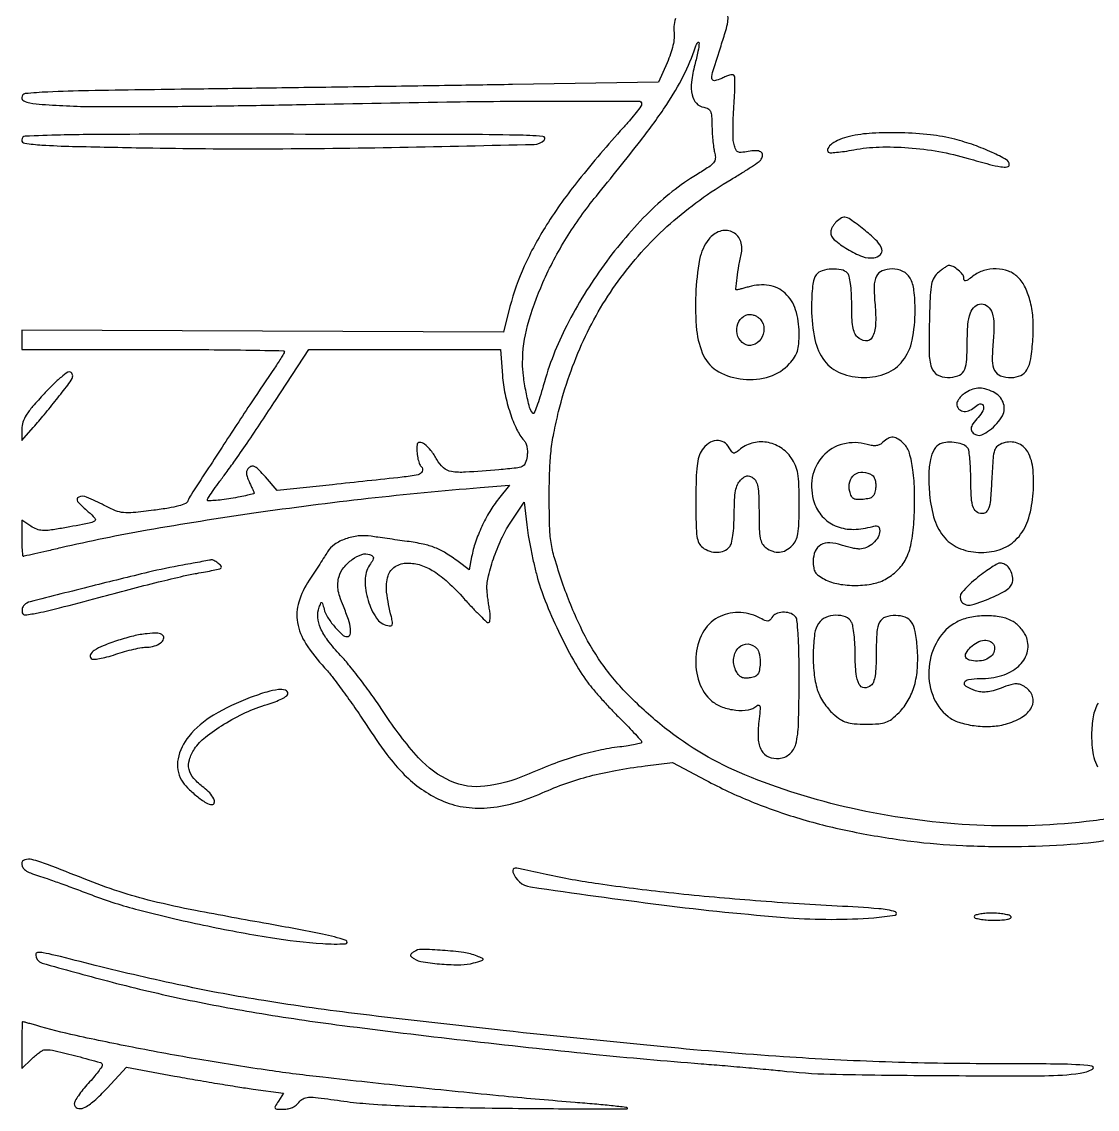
# Model space of a CAD drawing. Extents: x 0 to 645, y 0 to 612.
# Drawn here: x 0 to 307.1, y 0 to 310.6 of the extents above; entities that cross this region are included whole.
import ezdxf

# ---------------------------------------------------------------- set-up
doc = ezdxf.new("R2010")
doc.units = 0

msp = doc.modelspace()

# ---------------------------------------------------------------- linework, layer by layer
for points in [[(186.64351, 311.505845, 0.026433), (186.253988, 309.238764, 0.065852), (186.277847, 307.560268, -0.063364), (186.30923, 305.923336, -0.029359), (185.956935, 303.821783, -0.026124), (185.277935, 301.433798, -0.019988), (184.297927, 298.90137), (181.869111, 293.300992), (140.184556, 292.648348, -0.00022), (120.696202, 292.351797, -0.000113), (96.277651, 291.996485, -0.000112), (71.14233, 291.642068, -0.000169), (49.25, 291.345717, 0.00068), (19.092588, 290.906684, 0.00812), (7.438429, 290.531791, 0.012517), (0.994389, 290.057757, 0.38566), (0, 288.960302, 0.279178), (0.582813, 287.997855, 0.077304), (2.327338, 287.405164, 0.02791), (5.83318, 286.991672, 0.003222), (13.75, 286.554601, 0.011876), (21.922135, 286.350594, 0.001754), (38.442188, 286.388591, 0.001977), (57.96584, 286.579205, 0.001699), (78.5, 286.930698, -0.001301), (121.375215, 287.698791, -0.003507), (151.842584, 287.951576, -0.000677), (176.108427, 287.949844, -0.413796), (177, 287.057, -0.159937), (176.806761, 286.468342, -0.006691), (175.45751, 284.6852, -0.010981), (173.760917, 282.600426, -0.007525), (171.74897, 280.307, 0.014673), (159.022264, 265.374517, 0.028044), (149.86363, 252.556485, 0.034238), (143.510041, 240.811424, 0.043911), (139.417741, 229.230085), (137.546763, 221.960169), (68.773196, 222.230085), (-0.000371, 222.5), (-0.000185, 219.75), (0, 217), (37.5, 217, -0.001466), (51.879376, 216.957852, -0.002444), (63.984375, 216.827709, -0.000241), (74.763514, 216.653923, -0.409359), (75, 216.413478, -0.130509), (74.898617, 216.031679, -0.005183), (74.163918, 214.776225, -0.008844), (73.244277, 213.301276, -0.006109), (72.153764, 211.663478, 0.003902), (65.665937, 202.012255, 0.001699), (57.192275, 189.096752, 0.000394), (48.346341, 175.490011, 0.052363), (47.449488, 173.728963, -0.202831), (46.729376, 172.981315, -0.03455), (44.821103, 172.317323, -0.025886), (41.927246, 171.68835, -0.008925), (37.689311, 171.072061, -0.006383), (31.819434, 170.401207, -0.049662), (29.066742, 170.396289, -0.07316), (26.80309, 170.958685, -0.022108), (23.580522, 172.451407, 0.019454), (18.534402, 174.821414, 0.195864), (16.256067, 174.851848, 0.521709), (15.958976, 173.61425, 0.036306), (18.99756, 170.655507, -0.036505), (20.871958, 168.828908, -0.457992), (20.755616, 167.963434, -0.098304), (19.209822, 167.342016, -0.002561), (11.856857, 165.995375, -0.009476), (8.036323, 165.390332, -0.048782), (5.897517, 165.3034, -0.078991), (4.291203, 165.65337, -0.052013), (2.606857, 166.521941), (0, 168.23002), (0, 163.11501, 0.007541), (0.029582, 161.153774, 0.012521), (0.12083, 159.502534, 0.006143), (0.246485, 158.148419, 0.383837), (0.411336, 158, 0.055128), (0.72834, 158.035058, 0.000298), (3.738825, 158.711053, 0.001302), (7.168633, 159.49274, 0.000826), (11.161336, 160.420606, -0.014125), (35.847772, 165.469544, -0.007821), (66.229683, 170.30561, -0.007506), (98.93208, 174.487867, -0.008128), (130.890779, 177.563124), (139.281559, 178.233085), (136.186377, 174.366543, 0.033803), (133.636737, 170.698818, 0.026161), (131.356379, 166.398526, 0.026374), (129.560592, 161.935298, 0.036961), (128.473313, 157.779739), (127.788576, 154.059478), (124.644288, 156.404258, 0.021806), (121.052229, 158.846747, 0.04417), (117.999308, 160.379394, 0.042243), (114.637426, 161.391962, 0.018324), (110.032374, 162.189419, -0.000794), (107.261223, 162.569807, -0.000675), (104.336301, 162.980061, -0.00068), (101.673863, 163.360855, -0.001918), (99.814607, 163.636639, 0.063231), (96.108412, 163.728563, 0.060557), (92.439294, 162.898581, 0.065024), (89.334583, 161.308597, 0.104815), (87.298198, 159.160758, -0.004973), (86.434531, 157.782717, -0.001496), (85.093644, 155.70351, -0.001499), (83.575239, 153.379717, -0.001627), (82.083619, 151.127786, 0.073018), (79.113883, 144.860414, 0.118111), (78.752469, 139.000133, 0.100755), (81.124215, 132.963606, 0.043134), (86.472287, 126.092795, -0.022577), (88.607641, 123.570347, -0.006325), (91.712531, 119.440694, -0.006366), (95.109143, 114.675934, -0.00666), (98.331621, 109.896801, 0.014284), (104.296046, 101.33574, 0.03577), (109.24878, 95.556988, 0.046083), (114.12794, 91.458928, 0.044322), (119.736985, 88.262874, 0.067893), (126.014508, 86.363869, 0.057627), (132.940324, 86.065504, 0.051195), (140.492013, 87.395817, 0.035679), (148.63304, 90.349088, -0.019697), (155.381619, 93.04409, -0.020944), (162.1858, 95.138962, -0.019544), (169.547622, 96.767486, -0.013472), (177.991158, 98.058122), (185.865611, 99.045495), (195.318972, 93.994438, 0.025991), (208.31504, 87.895971, 0.024347), (222.156931, 83.029219, 0.022902), (237.208729, 79.288057, 0.017864), (253.841743, 76.568027, 0.020877), (268.724016, 75.305599, 0.014824), (285.474219, 75.083982, 0.014983), (301.424636, 75.824294, 0.032119), (313.6169, 77.549417, -0.025634)], [(311.663194, 83.168132, -0.009717), (303.985947, 82.143669, -0.043014), (270.658178, 81.235223, -0.040146), (236.866584, 85.96174, -0.042338), (206.493999, 95.485174, -0.071823), (183.575669, 108.971036, -0.028651), (173.350254, 118.169111, -0.042025), (165.589678, 127.439963, -0.04218), (159.508377, 137.851427, -0.029148), (154.367366, 150.5, -0.00894), (152.13864, 157.460172, -0.03523), (151.149965, 161.848765, -0.031685), (150.736286, 166.548124, -0.006275), (150.635685, 175, -0.007729), (150.756999, 182.531806, -0.019565), (151.143721, 187.993486, -0.021626), (151.928708, 193.082023, -0.011527), (153.314911, 199.299723, -0.047486), (160.436248, 219.60498, -0.051793), (171.104028, 237.576112, -0.051865), (185.222481, 252.950596, -0.047857), (202.567845, 265.562349, 0.00588), (205.656268, 267.433849, 0.008202), (208.370859, 269.185185, 0.005367), (210.597379, 270.708754, 0.099281), (211.184017, 271.323445, 0.142012), (211.536773, 272.54102, 0.265254), (211.043566, 273.40502, 0.138707), (209.635457, 273.776401, 0.04194), (207.414536, 273.549945, -0.021993), (205.461729, 273.27183, -0.142102), (204.493547, 273.452842, -0.177538), (203.885713, 274.10238, -0.03875), (203.390701, 275.579459, -0.050753), (203.169136, 277.102259, -0.00995), (203.104955, 279.872276, -0.010464), (203.162266, 283.116926, -0.009532), (203.355166, 286.459133, 0.007539), (203.552355, 289.654224, 0.011314), (203.619214, 292.447069, 0.006381), (203.592577, 294.772845, 0.192627), (203.366737, 295.299929, 0.223898), (202.950339, 295.449509, 0.036814), (202.084639, 295.301567, 0.034404), (201.018942, 294.958274, 0.024213), (199.873216, 294.434437, -0.079496), (197.852285, 293.76788, -0.455836), (197.09118, 294.403067, -0.080785), (197.411793, 296.657341, -0.004086), (199.687501, 303.745347, 0.007203), (201.043197, 308.060078, 0.034017), (201.614087, 310.589023, 0.064943), (201.653446, 312.20776, 0.171658)], [(307.332897, 116.022587, 0.08131), (305.955169, 112.098755, 0.044316), (305.511307, 107, 0.020165), (305.669046, 103.252201, 0.04749), (306.16218, 100.5, 0.043865), (307.192103, 97.76278, 0.015073)]]:
    msp.add_lwpolyline(points, format="xyb")
for points in [[(192.192211, 298.308012, 0.034164), (191.258916, 293.387719, 0.082336), (191.425653, 289.697024, 0.131915), (192.641044, 287.314778, 0.17536), (194.770124, 286.180449, -0.090225), (195.963325, 285.781989, -0.168541), (196.638051, 285.034965, -0.08355), (196.971924, 283.633879, -0.011996), (197.09968, 280.680449, 0.011147), (197.189719, 278.513721, 0.010193), (197.377643, 276.287382, 0.010255), (197.626763, 274.306486, 0.032472), (197.905961, 273, -0.092778), (198.041922, 271.500608, -0.152606), (197.553112, 270.336264, -0.071753), (196.166948, 269.10276, -0.009553), (192.84867, 267, 0.059801), (179.242882, 256.32715, 0.039327), (166.291867, 241.184571, 0.038775), (155.63723, 223.861766, 0.051216), (148.913375, 206.606436, -0.008576), (147.961717, 203.374678, -0.015607), (147.057597, 200.775348, -0.011445), (146.260011, 198.828577, -0.548679), (145.91192, 198.77404, -0.118828), (145.015604, 200.470751, -0.012793), (144.022435, 204.83268, -0.016885), (143.251832, 209.474249, -0.033559), (143.014781, 213.19282, -0.066013), (144.464925, 223.847962, -0.037338), (148.839466, 236.146343, -0.034588), (155.548537, 248.860982, -0.032414), (164.078875, 260.822741, 0.004999), (176.776827, 276.709725, 0.019311), (184.168441, 286.940063, 0.030029), (188.914489, 295.095828, 0.034587), (192.4014, 303.393128, -0.068175), (193.066274, 304.718949, -0.753024), (193.405409, 304.606171, -0.041897), (193.093167, 302.118443, -0.011788)], [(0.000096, 276.86628, 0.375919), (0.867849, 275.875088, 0.016948), (5.743983, 275.39244, 0.010491), (14.504105, 275.008619, 0.001074), (35.25, 274.580002, 0.005484), (69.783954, 274.319566, 0.004061), (107.966763, 274.760601, 0.000699), (146.288053, 275.568168, 0.19308), (149.22243, 276.82243, 0.643094), (148.831895, 277.867539, 0.012367), (141.248279, 278.212385, 0.00479), (125.750376, 278.384849, 0.000202), (70.750096, 278.447714, 0.000485), (28.196759, 278.437911, 0.005287), (11.068694, 278.236232, 0.005033), (1.000217, 277.909753, 0.401808)], [(236.338057, 277.851473, 0.042866), (233.575095, 276.977026, 0.062328), (231.354912, 275.715577, 0.098855), (230.179986, 274.409389, 0.342768), (230.312546, 273.354121, 0.212988), (230.805881, 273.165214, 0.009214), (232.697462, 273.302476, 0.014327), (234.988408, 273.577591, 0.009582), (237.592299, 274.017416, -0.039127), (244.854155, 274.806815, -0.02628), (253.203316, 274.619075, -0.02529), (261.910002, 273.519745, -0.027042), (270.26511, 271.561367, 0.005189), (276.311615, 269.862346, 0.02898), (279.605732, 269.175347, 0.067348), (281.411778, 269.151562, 0.379109), (282, 269.815859, 0.271954), (281.1997, 271.178428, 0.018897), (277.07581, 273.277786, 0.024342), (271.948474, 275.352006, 0.021341), (266.415373, 277.021644, 0.034968), (259.474534, 278.288123, 0.020751), (251.080586, 278.868891, 0.020805), (242.818795, 278.753051, 0.041327)], [(232.571429, 253.428571, 0.036185), (231.970082, 252.733263, 0.034033), (231.461607, 251.944635, 0.035876), (231.109348, 251.182434, 0.090546), (231, 250.583559, 0.219525), (232.029663, 248.351375, 0.041374), (235.770549, 245.659749, 0.043186), (240.072077, 243.556968, 0.128306), (243.307469, 243.189319, 0.151079), (245.186574, 244.078466, 0.290334), (245.604546, 245.625866, 0.120786), (244.231272, 247.907917, 0.029068), (240.918743, 250.875623, 0.007242), (237.053814, 253.862497, 0.086881), (235.380323, 254.712854, 0.203542), (234.096102, 254.577785, 0.069866)], [(196.198816, 248.525624, 0.121976), (193.583326, 242.727543, 0.034206), (192.458083, 232.778911, 0.035166), (192.726237, 222.492145, 0.085817), (194.72377, 215.205949, 0.159003), (199.020823, 210.631672, 0.102876), (206.027529, 208.493071, 0.098942), (213.546793, 209.293355, 0.135029), (219.25, 212.962689, 0.036286), (220.691163, 214.826855, 0.070912), (221.496155, 216.519228, 0.058092), (221.885431, 218.584012, 0.017737), (221.996262, 221.765777, 0.076884), (220.973006, 228.352538, 0.130206), (217.995607, 233.033265, 0.147658), (213.398484, 235.265876, 0.109992), (207.737413, 234.924691, -0.002965), (206.473949, 234.570429, -0.004212), (205.346261, 234.271628, -0.002409), (204.392571, 234.032401, -0.060311), (204.124933, 234, -0.448101), (203.871663, 234.284007, -0.004063), (204.26062, 237.445281, -0.011049), (204.800275, 240.953122, -0.009731), (205.514863, 244.58631, 0.156082), (205.164612, 248.22353, 0.193637), (202.772651, 250.602096, 0.184482), (199.298491, 250.724395, 0.144648)], [(226.872445, 238.346305, 0.109195), (226.261065, 237.158051, 0.030602), (225.850948, 235.097681, 0.024199), (225.605956, 232.285802, 0.011026), (225.545187, 228.596305, 0.049903), (226.472694, 219.820976, 0.112176), (229.238337, 213.765776, 0.137408), (233.914322, 210.241736, 0.093452), (240.5, 209, 0.094396), (246.950354, 210.228718, 0.136463), (251.552815, 213.710981, 0.11248), (254.260954, 219.650245, 0.051784), (255.116972, 228.154896, 0.027967), (254.77712, 233.900524, 0.098734), (253.648016, 237.403281, 0.156986), (251.604563, 239.30965, 0.110262), (248.512131, 240, 0.096015), (245.708963, 239.456702, 0.188147), (244.07799, 237.922514, 0.110987), (243.417011, 235.007137, 0.023753), (243.655158, 229.789915, -0.032995), (243.812579, 223.99205, -0.116815), (242.821436, 220.430149, -0.299438), (240.954176, 219.446273, -0.173835), (238.571429, 220.571429, -0.108418), (237.828106, 221.732634, -0.046539), (237.351664, 223.520739, -0.031246), (237.08005, 226.100068, -0.010612), (237, 229.871429, 0.012329), (236.919932, 233.11813, 0.021075), (236.672366, 235.817515, 0.02167), (236.302435, 237.886456, 0.142231), (235.8, 238.8, 0.148445), (234.021172, 239.750314, 0.061753), (231.277473, 239.949783, 0.0617), (228.563123, 239.472607, 0.146231)], [(261.860784, 239.09053, 0.087573), (260.529716, 237.560581, 0.087757), (259.804042, 235.668503, 0.036852), (259.429935, 232.499129, 0.004048), (259.168239, 225.17756, 0.010006), (259.099075, 216.100453, 0.074326), (259.788536, 211.848994, 0.185418), (261.446312, 209.781358, 0.132849), (264.335184, 209, 0.074346), (267.29888, 209.443129, 0.189294), (268.972321, 210.771645, 0.11281), (269.7962, 213.425936, 0.019076), (270, 218.765741, -0.018935), (270.20183, 224.093427, -0.06668), (270.911347, 227.440423, -0.126223), (272.16726, 229.30334, -0.18365), (274, 230, -0.18065), (275.899712, 229.290479, -0.140135), (277.114133, 227.426531, -0.07525), (277.608106, 224.130884, -0.022813), (277.369686, 219.067821, 0.023079), (277.123162, 213.772722, 0.120201), (277.809668, 210.953759, 0.195616), (279.519562, 209.494995, 0.08016), (282.587261, 209, 0.108878), (285.272567, 209.591756, 0.157316), (287.044628, 211.229004, 0.090101), (288.130657, 214.367593, 0.020694), (288.760039, 219.962099, 0.032669), (288.789786, 225.541339, 0.044554), (288.043417, 230.512305, 0.051338), (286.586026, 234.62355, 0.085745), (284.475957, 237.614952, 0.107629), (281.757366, 239.361192, 0.083243), (278.29109, 240.029377, 0.080886), (274.702564, 239.534316, 0.092262), (271.634859, 237.92742, -0.011684), (270.221033, 236.867827, -0.105234), (269.515489, 236.561102, -0.345643), (269.144195, 236.747464, -0.110454), (269, 237.392236, 0.170295), (268.631371, 238.443169, 0.050213), (267.419093, 239.680797, 0.050405), (265.939372, 240.681607, 0.124119), (264.676525, 241, 0.141287), (264.396961, 240.919394, 0.008619), (263.661731, 240.439093, 0.012295), (262.798266, 239.822015, 0.008755)], [(210.954319, 225.555042, -0.175594), (211.925178, 222.854192, -0.14925), (211.028427, 219.943643, -0.170601), (208.778204, 218.276421, -0.218284), (206.25, 218.607242, -0.163882), (204.499584, 220.745542, -0.142624), (204.273841, 223.642445, -0.15362), (205.626422, 226.05813, -0.191157), (208, 227, -0.06928), (208.759836, 226.894209, -0.044582), (209.591814, 226.575544, -0.044127), (210.366182, 226.10811, -0.061776)], [(137.272294, 209.58268, 0.03175), (138.020075, 204.23629, 0.029481), (139.450183, 198.890278, 0.030979), (141.326198, 194.224138, 0.069161), (143.425157, 191.036536, -0.086294), (143.93285, 190.205208, -0.047865), (144.262733, 189.059875, -0.04383), (144.391154, 187.742452, -0.04069), (144.293844, 186.388865, -0.05697), (143.778705, 184.504986, -0.190644), (142.914979, 183.591679, -0.082428), (141.207673, 183.115413, -0.005807), (136.256004, 182.638865, -0.005486), (126.671223, 181.934476, -0.056618), (122.71799, 182.13519, -0.139476), (120.398456, 183.230041, -0.089897), (118.532791, 185.56897, 0.041907), (116.85884, 188.136474, 0.067103), (114.992872, 189.965003, 0.157245), (113.61068, 190.437395, 0.393286), (112.884846, 189.785184, 0.034089), (112.844913, 187.902772, 0.035875), (113.064032, 186.064859, 0.038605), (113.489766, 184.511796, 0.105669), (114.086459, 183.55, -0.295634), (114.34999, 182.186661, -0.251521), (113.204272, 181.233276, -0.023192), (108.627953, 180.518994, -0.000647), (88.734105, 178.37892), (72.96821, 176.703555), (69.568455, 180.601778, 0.013518), (67.764331, 182.560894, 0.069633), (66.602267, 183.463683, 0.157434), (65.713794, 183.652255, 0.168668), (64.911475, 183.277126, 0.078397), (64.348626, 182.525522, 0.122693), (64.155894, 181.74517, 0.083885), (64.324997, 180.756537, 0.022689), (64.919595, 179.277126, -0.00165), (65.415724, 178.178646, -0.002188), (65.859518, 177.175583, -0.001557), (66.225204, 176.332042, -0.021787), (66.342469, 176.022733, -0.432417), (66.222057, 175.800985, -0.005299), (64.470913, 175.360433, -0.011514), (62.327145, 174.897137, -0.006809), (59.75, 174.438298, -0.009282), (57.161534, 174.062927, -0.015759), (54.982813, 173.857669, -0.009751), (53.239176, 173.782793, -0.421088), (53, 174.016434, -0.148209), (53.138992, 174.47504, -0.003176), (54.471611, 176.444383, -0.007031), (56.089871, 178.73374, -0.00465), (58.009739, 181.319451, 0.009133), (60.56177, 184.821745, 0.002719), (64.331704, 190.261816, 0.002726), (68.500634, 196.419811, 0.002943), (72.496369, 202.468583), (81.97326, 217), (109.342292, 217), (136.711323, 217)], [(6.405191, 204.371236, 0.00967), (3.114711, 200.694804, 0.036776), (1.282933, 198.220095, 0.059803), (0.330822, 196.219618, 0.080914), (0.005863, 194.247119), (0, 190.994238), (3.30598, 194.747119, 0.007922), (6.400734, 198.374499, 0.004943), (9.916377, 202.716664, 0.003641), (13.129664, 206.827754, 0.034809), (14.361231, 208.680902, 0.094734), (14.532544, 209.184226, 0.093504), (14.507288, 209.717699, 0.094984), (14.290714, 210.198564, 0.101509), (13.91564, 210.552138, 0.30112), (13.172604, 210.528803, 0.018059), (11.304653, 209.10146, 0.021367), (9.020948, 207.052291, 0.011838)], [(269.222506, 204.443296, 0.040495), (268.372144, 203.738658, 0.041337), (267.652861, 202.910686, 0.044773), (267.155957, 202.087621, 0.113905), (267, 201.411911, 0.175071), (267.477409, 200.090231, 0.172674), (268.69209, 199.369424, 0.134818), (270.347955, 199.492903, 0.098595), (271.937968, 200.443862, -0.096942), (273.576807, 201.431323, -0.402032), (274.53624, 201.008021, -0.223023), (274.464313, 199.513584, -0.066908), (273.104769, 197.611521, 0.034463), (271.603033, 195.77442, 0.132607), (271.098033, 194.402544, 0.218217), (271.466297, 193.363651, 0.108936), (272.655457, 192.578719, 0.202019), (274.180495, 192.627941, 0.052557), (276.335447, 193.907856, 0.049613), (278.472227, 195.859371, 0.059275), (280.040481, 198.088327, 0.113707), (280.553559, 199.954752, 0.104575), (280.223176, 201.91991, 0.099525), (279.100166, 203.659101, 0.093148), (277.368193, 204.878102, 0.041866), (275.02442, 205.717329, 0.078533), (273.027492, 205.924583, 0.084398), (271.161279, 205.50388, 0.055279)], [(194.273053, 188.295244, 0.073169), (193.371308, 186.350512, 0.04179), (192.844289, 183.810287, 0.024521), (192.572665, 180.04443, 0.005743), (192.5, 173.717866, 0.00421), (192.558145, 166.812045, 0.032046), (192.82083, 163.572422, 0.074859), (193.390976, 161.692176, 0.124254), (194.44113, 160.422623, 0.078014), (196.44751, 159.386366, 0.086048), (198.607134, 159.061383, 0.094527), (200.584164, 159.484437, 0.120268), (202.077203, 160.593024, 0.112183), (202.648148, 161.718977, 0.025415), (203.066112, 163.834668, 0.02222), (203.34544, 166.624466, 0.012165), (203.452076, 170.059738, -0.009922), (203.559189, 174.093629, -0.035045), (203.86021, 176.6669, -0.056256), (204.401763, 178.424407, -0.093799), (205.271192, 179.699764, -0.038533), (206.23138, 180.522355, -0.111205), (207.03022, 180.869405, -0.128866), (207.828213, 180.815076, -0.060475), (208.768764, 180.366407, -0.137336), (209.65152, 179.383814, -0.07053), (210.173373, 177.799192, -0.036217), (210.447117, 175.199387, -0.007227), (210.531413, 170.529777, 0.007093), (210.617266, 165.701797, 0.039345), (210.903539, 163.124367, 0.078272), (211.477549, 161.529569, 0.109866), (212.472542, 160.396419, 0.070865), (214.439794, 159.34742, 0.10751), (216.353831, 159.089031, 0.107054), (218.208082, 159.64905, 0.069812), (220, 161, 0.08585), (221.055828, 162.497489, 0.069026), (221.648499, 164.380014, 0.035569), (221.930848, 167.310176, 0.006239), (222, 172.852117, 0.007182), (221.919872, 178.430142, 0.035099), (221.608427, 181.569028, 0.057987), (220.9457, 183.831833, 0.048432), (219.75, 186.033389, 0.104384), (216.688407, 188.992926, 0.103064), (212.678175, 190.479686, 0.104897), (208.466372, 190.229207, 0.111962), (204.829585, 188.282727, -0.031777), (203.849724, 187.536459, -0.205648), (203.252412, 187.426708, -0.189549), (202.731856, 187.781754, -0.026548), (202.044401, 188.917036, 0.141731), (200.493351, 190.507082, 0.150129), (198.36905, 190.978086, 0.130999), (196.121432, 190.182124, 0.097728)], [(245.93506, 190.506488, -0.071425), (245.064112, 189.854244, -0.089878), (244.109449, 189.536917, -0.073133), (242.95471, 189.541969, -0.032241), (241.459232, 189.868294, 0.132599), (234.510041, 189.976988, 0.146711), (228.757727, 186.533866, 0.143105), (225.757206, 180.413385, 0.124361), (226.300595, 173.269866, 0.102271), (228.60566, 169.310434, 0.107124), (232.258509, 166.667608, 0.098002), (236.957924, 165.629019, 0.072661), (242.25, 166.282921, -0.021715), (243.73144, 166.621336, -0.142056), (244.482464, 166.545175, -0.234011), (244.874473, 166.105156, -0.067103), (245, 165.17404, -0.132088), (244.52593, 163.410821, -0.076807), (243.141083, 161.693473, -0.074854), (241.255903, 160.432797, -0.110446), (239.320483, 160, -0.038331), (238.32223, 160.07664, -0.01447), (236.944437, 160.330468, -0.014234), (235.455095, 160.694289, -0.016845), (234.071273, 161.124999, 0.071216), (230.76333, 161.772294, 0.142703), (228.194352, 161.164152, 0.163763), (226.578141, 159.358938, 0.101741), (226, 156.547119, 0.03687), (226.140984, 154.637788, 0.103589), (226.602905, 153.387332, 0.100223), (227.538048, 152.403582, 0.033191), (229.25, 151.366682, 0.076329), (233.24778, 150.015775, 0.045974), (238.246118, 149.606885, 0.046226), (243.179183, 150.11503, 0.083585), (246.966539, 151.548449, 0.069838), (250.392025, 154.25142, 0.08327), (252.702983, 157.650112, 0.066376), (254.111207, 162.227934, 0.028366), (254.810268, 168.606711, 0.016879), (254.953661, 176.280498, 0.029712), (254.481863, 182.603618, 0.035374), (253.484383, 187.410648, 0.128215), (251.91777, 190.08223, 0.051768), (250.273847, 191.416932, 0.127615), (248.811917, 191.908963, 0.143093), (247.404067, 191.603792, 0.072044)], [(262.305188, 190.010787, 0.169633), (260.579963, 188.475036, 0.074539), (259.492533, 185.573416, 0.050748), (259.030109, 181.322411, 0.021764), (259.239174, 175.609172, 0.056633), (260.658676, 168.355178, 0.105484), (263.604224, 163.16961, 0.121268), (268.082464, 160.088298, 0.090574), (274, 159.007476, 0.089494), (279.83225, 160.059811, 0.118318), (284.294905, 163.06443, 0.104677), (287.268487, 168.092219, 0.058835), (288.739427, 175.062976, 0.041441), (288.796638, 182.595055, 0.108541), (287.25099, 187.746891, 0.183811), (284.295969, 190.23346, 0.165618), (280.282043, 190.264373, 0.080962), (278.648088, 189.409295, 0.156143), (277.80205, 188.217459, 0.059157), (277.377814, 186.003841, 0.004523), (277, 179.930651, -0.005507), (276.657681, 174.597532, -0.040993), (276.260643, 172.090323, -0.105123), (275.631711, 170.783236, -0.183091), (274.619827, 170.1619, -0.177634), (272.897332, 170.445342, -0.177721), (271.767175, 171.775365, -0.073478), (271.169722, 174.636284, -0.013775), (271, 180, 0.009125), (270.933928, 182.957936, 0.01215), (270.759614, 185.640773, 0.009482), (270.519096, 187.856121, 0.110304), (270.22467, 188.670716, 0.15004), (268.985991, 189.727644, 0.0603), (266.829056, 190.366789, 0.057566), (264.401517, 190.494644, 0.082413)], [(242.830076, 181.126181, -0.128667), (243.327893, 180.591664, -0.058144), (243.68368, 179.695115, -0.050883), (243.863087, 178.583014, -0.043008), (243.830076, 177.391493, -0.042605), (243.51911, 175.848105, -0.138953), (242.970606, 174.973454, -0.127114), (242.012633, 174.472686, -0.033124), (240.284312, 174.189201, -0.028846), (238.521351, 174.120982, -0.128468), (237.532764, 174.399415, -0.153198), (236.901504, 175.09537, -0.046723), (236.422644, 176.452187, -0.127204), (236.442381, 179.214721, -0.171753), (237.842954, 181.260263, -0.172644), (240.211939, 181.962841, -0.12855)], [(147.060485, 152.5, 0.029663), (149.472738, 145.224923, 0.015955), (153.253507, 136.558969, 0.015952), (157.543955, 128.22014, 0.032105), (161.542116, 122, 0.016924), (163.236757, 119.857968, 0.006973), (165.668982, 117.06857, 0.006889), (168.363575, 114.145944, 0.008793), (170.93049, 111.531303, -0.005344), (173.256645, 109.194363, -0.008186), (175.217081, 107.115246, -0.003654), (176.834113, 105.31686, -0.183272), (177, 104.87949, -0.339467), (176.771395, 104.58158, -0.010344), (175.164062, 104.18642, -0.016426), (173.146035, 103.803477, -0.010116), (170.75, 103.479371, 0.0254), (164.774177, 102.484253, 0.019107), (158.323927, 100.809667, 0.01737), (151.38764, 98.457403, 0.013137), (143.943629, 95.415229, -0.07465), (132.246745, 92.238264, -0.133765), (122.471551, 93.713305, -0.106927), (113.337689, 100.355649, -0.037421), (103.402425, 113.312018, 0.009938), (100.431158, 117.662093, 0.007565), (97.011369, 122.310716, 0.007657), (93.671453, 126.572623, 0.017742), (91.006062, 129.639354, -0.023845), (87.381267, 133.914189, -0.060144), (85.302922, 137.417257, -0.085577), (84.536914, 140.486315, -0.107453), (84.945685, 143.382209, -0.010569), (85.424392, 144.596752, -0.403664), (85.670225, 144.702691, -0.239753), (85.901918, 144.448812, -0.005804), (86.319147, 142.864554, 0.08024), (87.298225, 140.587268, 0.033634), (89.279556, 137.889244, 0.029915), (91.474409, 135.582154, 0.189861), (92.952251, 135, 0.331754), (93.761808, 135.603576, 0.104653), (93.8915, 137.202462, 0.050153), (93.272382, 139.872729, 0.016219), (91.839245, 143.674557, -0.016744), (90.795578, 146.452028, -0.045665), (90.307867, 148.491878, -0.058776), (90.261648, 150.268929, -0.047006), (90.614894, 152.152812, -0.100947), (91.954722, 154.72317, -0.066477), (94.388139, 157.019004, -0.070607), (97.124263, 158.452426, -0.178872), (99.334857, 158.424998, -0.054245), (100.175001, 157.993157, -0.252074), (100.424731, 157.529173, -0.132981), (100.241339, 156.852085, -0.012781), (99.33456, 155.38785, 0.146984), (98.053166, 151.064838, 0.07187), (98.904201, 145.325515, 0.074544), (101.266443, 140.301469, 0.19974), (104.491564, 138.150564, 0.065225), (105.392371, 138.093175, 0.284048), (105.808631, 138.390447, 0.146096), (105.883964, 139.091929, 0.017002), (105.540069, 140.650564, -0.031504), (104.202745, 147.673365, -0.104923), (104.59412, 152.327518, -0.182085), (106.629127, 154.986748, -0.140253), (110.170299, 156, -0.079395), (113.919549, 155.400878, -0.061421), (117.668391, 153.637806, -0.047365), (121.681908, 150.542444, -0.022243), (126.27091, 145.854225, 0.006845), (128.68822, 143.227554, 0.010332), (130.870997, 141.013428, 0.005471), (132.754532, 139.219912, 0.189723), (133.313231, 139, 0.3418), (133.62202, 139.239011, 0.04637), (133.761853, 140.101562, 0.037772), (133.752813, 141.312257, 0.022169), (133.568787, 142.75, -0.006145), (133.314487, 144.332383, -0.005442), (133.087919, 145.985938, -0.005471), (132.916381, 147.47958, -0.016586), (132.844594, 148.5, -0.072069), (133.257708, 152.352577, -0.023321), (134.94219, 157.849699, -0.023821), (137.264455, 163.473412, -0.03926), (139.808443, 167.940103), (143.5, 173.380207), (144.212466, 166.940103, 0.014258), (144.636267, 163.904105, 0.00688), (145.342964, 160.04178, 0.006816), (146.190535, 156.03306, 0.009717)], [(46, 155.42446, 0.013653), (36.153794, 153.360983, 0.003294), (19.973322, 149.393233, 0.000758), (2.397378, 144.932003, 0.123955), (0.65622, 143.988155, 0.095589), (0.358446, 143.585532, 0.056103), (0.161285, 143.017557, 0.05327), (0.087419, 142.38135, 0.060983), (0.15622, 141.773296, 0.382255), (1.01216, 141.180043, 0.018605), (4.712163, 141.782295, 0.01412), (10.750077, 143.175664, 0.002487), (22, 146.168526, -0.002762), (30.705899, 148.479452, -0.003126), (39.085288, 150.598394, -0.002851), (46.228227, 152.314087, -0.017179), (49.971192, 153.055976, 0.005869), (52.486996, 153.495749, 0.008599), (54.688302, 153.946541, 0.004779), (56.523971, 154.373923, 0.137633), (56.942232, 154.608899, 0.39988), (56.954877, 155.123008, 0.044519), (56.009166, 155.996293, 0.04288), (54.836577, 156.7494, 0.168793), (54, 156.876499, -0.001012), (53.625335, 156.807688, -0.000015), (51.44375, 156.411651, -0.000041), (48.910439, 155.952059, -0.000027)], [(273.030047, 151.929517, 0.043985), (268.448494, 147.602726, 0.365986), (268.383979, 144.957665, 0.300956), (271.208822, 144.056444, 0.038392), (277.499974, 146.371357, 0.014576), (280.327055, 147.766694, 0.059426), (281.898947, 148.856787, 0.102689), (282.712152, 149.946547, 0.10954), (283, 151.244676, 0.077017), (282.723204, 153.031, 0.085683), (281.920735, 154.578403, 0.096741), (280.744107, 155.628334, 0.134725), (279.389798, 156, 0.131807), (278.669284, 155.806704, 0.011284), (277.022413, 154.804296, 0.014297), (275.090671, 153.488575, 0.010593)], [(198.762571, 140.434612, 0.150345), (194.413822, 135.996257, 0.102102), (192.491282, 129.136309, 0.099806), (193.426372, 121.93948, 0.136623), (197.095612, 116.573001, 0.089208), (200.067003, 114.865531, 0.060208), (203.889025, 113.997413, 0.063101), (207.527122, 114.080953, 0.156891), (209.885278, 115.25, -0.212433), (210.441432, 115.454805, -0.358174), (210.783084, 115.134168, -0.056573), (210.804614, 113.806624, -0.006105), (210.470088, 110.750274, 0.042572), (210.292336, 105.833538, 0.114168), (211.241944, 102.484645, 0.168314), (213.275895, 100.65106, 0.124986), (216.288755, 100.191233, 0.155834), (219.293222, 101.48427, 0.152601), (221.022448, 104.289978, 0.055594), (221.807301, 109.924759, 0.006615), (221.985258, 122.55, 0.00407), (221.927682, 130.462666, 0.01236), (221.711774, 135.839214, 0.011935), (221.377007, 139.602435, 0.169806), (220.8, 140.8, 0.124293), (219.275042, 141.710131, 0.085789), (217.269397, 141.951167, 0.090313), (215.394115, 141.508736, 0.163628), (214.23835, 140.461425, -0.067686), (213.648424, 139.677913, -0.199755), (213.038876, 139.423112, -0.107458), (212.172338, 139.610049, -0.013528), (210.43866, 140.455264, 0.060619), (207.588024, 141.526897, 0.060138), (204.55578, 141.887486, 0.060603), (201.546356, 141.515979, 0.063399)], [(227.556704, 138.777494, 0.121214), (226.417849, 135.839181, 0.027071), (226.015091, 130.434364, 0.028967), (226.234598, 124.609345, 0.048917), (227.172674, 119.818002, 0.046363), (227.86442, 118.104805, 0.026827), (228.988499, 116.186568, 0.026627), (230.334162, 114.367615, 0.040041), (231.70747, 112.951982, 0.031737), (233.771039, 111.360065, 0.07267), (235.536829, 110.510259, 0.059788), (237.678248, 110.111673, 0.01615), (241.134796, 110, 0.015217), (244.726092, 110.109321, 0.069753), (246.76486, 110.522901, 0.083929), (248.425401, 111.444966, 0.027768), (250.510403, 113.310403, 0.068131), (253.15321, 116.791563, 0.059518), (254.911194, 121.015378, 0.052754), (255.767842, 126.003046, 0.036), (255.725899, 131.759727, 0.024546), (255.115203, 136.492082, 0.102783), (254.050283, 139.140844, 0.159906), (252.297169, 140.519951, 0.08758), (249.577555, 141, 0.079712), (246.632822, 140.527537, 0.194232), (244.984144, 139.133621, 0.105671), (244.188893, 136.3117, 0.016033), (244, 130.422445, -0.009374), (243.925185, 126.432217, -0.030103), (243.666085, 123.788172, -0.046189), (243.214787, 122.022087, -0.1347), (242.5, 121, -0.192995), (240.609324, 120.3914, -0.26148), (239.139624, 121.357221, -0.096552), (238.245567, 124.40443, -0.023225), (238, 129.688186, 0.012689), (237.924071, 132.679716, 0.014799), (237.695915, 135.513203, 0.01384), (237.367668, 137.883252, 0.081705), (236.964816, 139.065741, 0.178582), (235.244505, 140.592809, 0.10113), (232.46372, 141.07286, 0.095285), (229.571512, 140.424205, 0.138159)], [(266.984398, 139.145899, 0.138445), (261.578348, 133.964839, 0.110343), (259.0911, 126.245543, 0.110629), (260.127933, 118.218119, 0.139767), (264.498881, 112.17954, 0.089824), (267.58217, 110.545429, 0.043743), (271.943922, 109.566607, 0.042454), (276.671829, 109.337286, 0.056721), (280.916826, 109.977604, 0.068068), (285.60125, 111.952403, 0.134782), (288.381534, 114.831378, 0.207103), (288.661027, 117.874798, 0.170088), (286.658787, 120.487916, 0.046427), (285.183838, 121.269438, 0.105498), (283.949889, 121.499398, 0.069933), (282.428487, 121.245112, 0.012422), (279.690156, 120.306895, -0.01992), (277.351726, 119.54467, -0.04297), (275.493693, 119.188539, -0.053792), (273.892488, 119.194934, -0.05712), (272.363083, 119.545926, -0.041368), (269.64316, 120.768388, -0.372538), (269.226667, 121.900608, -0.276992), (270.345264, 122.786155, -0.032231), (273.666667, 123.001554, 0.071267), (279.872126, 123.892598, 0.10929), (284.613154, 126.498815, 0.140959), (287.062588, 130.317044, 0.157724), (286.964319, 134.672509, 0.056738), (286.364337, 135.918438, 0.034429), (285.398202, 137.240825, 0.034154), (284.243103, 138.436638, 0.050259), (283.067167, 139.301252, 0.08809), (279.678774, 140.568295, 0.047979), (275.240201, 140.951968, 0.047343), (270.700179, 140.476839, 0.072657)], [(27.602549, 133.937137, 0.014271), (23.278836, 132.378989, 0.052597), (20.705191, 131.040682, 0.128597), (19.647453, 129.859663, 0.325848), (19.815965, 128.784035, 0.214177), (20.509669, 128.520211, 0.026277), (22.162573, 128.704608, 0.025726), (24.296813, 129.170858, 0.014604), (26.826801, 129.941654, -0.012774), (29.379481, 130.729581, -0.012367), (31.996613, 131.395361, -0.012372), (34.326727, 131.866807, -0.04375), (35.84601, 132, 0.075409), (37.881658, 132.308769, 0.085206), (39.641532, 133.205092, 0.133688), (40.522819, 134.331462, 0.304828), (40.324657, 135.342009, 0.193696), (38.867864, 135.962651, 0.03253), (35.776895, 135.823634, 0.030836), (31.904433, 135.152379, 0.021017)], [(277.64326, 132.487265, -0.163145), (277.712269, 130.882198, -0.132973), (276.816041, 129.403427, -0.108052), (275.102836, 128.361827, -0.08294), (272.936572, 128, -0.05218), (270.653971, 128.238865, -0.228974), (269.611737, 129.045614, -0.255177), (269.658698, 130.287282, -0.062056), (270.963525, 131.963525, -0.076741), (272.84737, 133.343469, -0.100534), (274.893825, 133.928926, -0.132248), (276.609851, 133.608283, -0.191464)], [(209.945786, 131.565324, -0.092336), (210.381481, 130.783794, -0.03571), (210.69322, 129.578208, -0.033843), (210.852165, 128.189863, -0.035521), (210.818231, 126.815324, -0.030884), (210.536976, 125.043724, -0.120845), (210.049052, 124.058209, -0.141507), (209.207418, 123.495408, -0.048449), (207.758454, 123.184393, -0.047989), (206.348184, 123.158002, -0.111691), (205.344083, 123.468225, -0.110023), (204.562024, 124.184149, -0.045739), (203.847939, 125.434393, -0.139649), (203.320482, 128.923804, -0.165284), (204.780033, 131.906474, -0.219023), (207.394607, 132.881266, -0.203674)], [(65.226656, 117.565334, 0.045769), (54.799665, 112.564989, 0.084948), (47.692642, 106.479452, 0.124349), (44.629832, 100.069646, 0.184651), (45.651907, 94.00128, 0.061847), (47.312133, 91.8425, 0.028745), (49.940348, 89.470522, 0.025647), (52.665257, 87.502718, 0.144533), (54.368034, 87, 0.367277), (54.989944, 87.528057, 0.157029), (54.816013, 88.689517, 0.072335), (53.681417, 90.331763, 0.046323), (51.949739, 91.879039, -0.054074), (49.110619, 94.495891, -0.121705), (47.778228, 97.081309, -0.133884), (47.867529, 99.823462, -0.072108), (49.3267, 102.901288, -0.079145), (52.432766, 106.271498, -0.029763), (57.713619, 109.952113, -0.029079), (63.92646, 113.274292, -0.03548), (70.090413, 115.608305, 0.018563), (72.381768, 116.388451, 0.028832), (74.285228, 117.245187, 0.028743), (75.673537, 118.073703, 0.248769), (76, 118.689252, 0.3337), (75.2717, 119.658985, 0.096907), (73.289456, 119.836396, 0.047698), (69.982444, 119.168536, 0.015273)], [(0, 70.094273, 0.135756), (0.275987, 69.096522, 0.102384), (1.049775, 68.25549, 0.061868), (2.459137, 67.486684, 0.018993), (4.75, 66.681934, -0.008927), (7.258738, 65.856984, -0.002436), (11.189062, 64.464836, -0.002462), (15.631644, 62.842091, -0.002561), (20, 61.196527, 0.028215), (33.300794, 56.951038, 0.011261), (51.937077, 52.586836, 0.011358), (71.018189, 49.020016, 0.024044), (85.959861, 47.30919, 0.029193), (92.462085, 47.260059, 0.818541), (92.597369, 48.166881, 0.03829), (85.887851, 50.027098, 0.004377), (70.446383, 52.919371, -0.003014), (49.613022, 56.762828, -0.012903), (37.26933, 59.448914, -0.019516), (27.771604, 62.170757, -0.01564), (17.77551, 65.812843, 0.003152), (7.318021, 69.921651, 0.03294), (2.91982, 71.292858, 0.132477), (0.850987, 71.23686, 0.331477)], [(140.241529, 67.75, 0.284803), (145.281755, 63.502582, 0.00485), (182.678394, 58.399195, 0.01219), (218.913637, 54.706841, 0.038529), (243.298075, 54.703213, 0.023757), (249.424997, 55.469209, 0.784371), (249.486013, 56.356746, 0.058675), (244.789258, 57.269496, 0.005342), (232.870229, 58.033878, -0.006146), (207.93798, 59.673073, -0.007573), (184.734953, 61.839271, -0.008274), (164.68374, 64.354357, -0.01916), (149.760587, 67.064424, 0.001228), (142.752874, 68.598427, 0.035302), (140.927486, 68.860268, 0.289817), (140.319708, 68.534305, 0.210525)], [(272, 55, 0.333273), (272.293312, 54.60883, 0.026513), (273.632961, 54.29375, 0.027583), (275.428041, 54.07214, 0.016922), (277.559017, 54, 0.013434), (279.85467, 54.061691, 0.036506), (281.467663, 54.267178, 0.067066), (282.382798, 54.584344, 0.439638), (282.5, 55, 0.187586), (281.983175, 55.389932, 0.024383), (280.6121, 55.70625, 0.025672), (278.878446, 55.927002, 0.018832), (276.940983, 56, 0.019057), (275.047067, 55.927787, 0.030878), (273.451414, 55.70625, 0.03204), (272.279067, 55.389668, 0.321151)], [(4, 44.133948, 0.335538), (5.817263, 41.730848, 0.004678), (24.496711, 36.631356, 0.011905), (45.3709, 31.670145, 0.011021), (67, 27.566635, 0.009437), (91.455381, 23.956077, 0.003385), (126.420388, 19.706759, 0.003448), (163.085011, 15.758519, 0.005755), (194, 13.00397, -0.001691), (199.970741, 12.520847, -0.001148), (206.765625, 11.932176, -0.001157), (213.323771, 11.333538, -0.00232), (218.5, 10.824721, 0.021242), (232.604712, 9.97535, 0.002916), (262.059552, 9.626716, 0.002226), (292.02889, 9.580208, 0.034786), (302.25, 10.321956, 0.080399), (305.773336, 11.421276, 0.750689), (305.604037, 12.351757, 0.022772), (296.29956, 12.886387, 0.002904), (276.25, 13.007712, -0.008348), (246.684577, 13.50855, -0.008642), (217.492664, 14.996239, -0.006928), (183.318536, 17.806823, -0.002924), (137.5, 22.485551, -0.003155), (96.768253, 27.145871, -0.009528), (69.101267, 31.024567, -0.012432), (45.945986, 35.314737, -0.009678), (21, 41.087757, 0.000816), (9.594687, 43.941052, 0.016552), (6.109407, 44.685399, 0.073669), (4.532919, 44.733076, 0.380392)], [(112, 45.005355, 0.025703), (111.197817, 44.405765, 0.218669), (111.00838, 44.010552, 0.22959), (111.189033, 43.621735, 0.028292), (111.968007, 43.056247, 0.105901), (114.619275, 42.057278, 0.018628), (119.941248, 41.458331, 0.020685), (125.394284, 41.275835, 0.065249), (129.009965, 41.778811, 0.003649), (131.402093, 42.455897, 0.207522), (131.748565, 42.743233, 0.430536), (131.640018, 43.046321, 0.008968), (130, 43.731714, 0.059438), (126.198726, 44.739618, 0.017454), (120.184635, 45.37674, 0.012743), (114.189097, 45.647657, 0.15373)], [(0, 18.312909), (0, 11.625818), (2.804719, 14.312909, -0.01525), (3.947874, 15.343134, -0.019554), (5.063228, 16.215727, -0.017749), (6.032366, 16.863618, -0.134699), (6.554719, 17.017225, -0.06151), (9.562464, 16.701324, -0.00805), (15.817501, 15.146643, -0.003), (22.478767, 13.333787, -0.336692), (23, 12.647484, -0.153593), (22.825757, 12.093644, -0.010062), (21.825, 10.72031, -0.013854), (20.53232, 9.113777, -0.009861), (19, 7.384174, 0.016122), (17.468371, 5.611112, 0.020359), (16.175, 3.872222, 0.018883), (15.224, 2.358858, 0.131571), (15, 1.522343, 0.31715), (15.859521, 0.303572, 0.200116), (17.670713, 0.399074, 0.070018), (20.649476, 2.382763, 0.024151), (24.351691, 6.013152), (29.91881, 12.026304), (43.616904, 9.496358, 0.002547), (49.500877, 8.440594, 0.002032), (55.855821, 7.3603, 0.002054), (61.748406, 6.408081, 0.005186), (66.045678, 5.777361), (74.776357, 4.58831), (73.273168, 2.294155, 0.014829), (72.375209, 0.830804, 0.281255), (72.389428, 0.316067, 0.241797), (72.865042, 0.043529, 0.011466), (74.763018, 0, 0.050156), (76.087785, 0.133224, 0.054936), (77.317429, 0.527406, 0.05868), (78.358862, 1.14772, 0.075907), (79.128028, 1.949173, -0.116107), (80.323096, 3.010716, -0.117432), (81.861177, 3.422063, -0.038476), (84.597501, 3.286831, -0.002873), (92, 2.303669, 0.016848), (99.205422, 1.550887, 0.006799), (109.079153, 0.989394, 0.005355), (121.864165, 0.57375, 0.002483), (138.476921, 0.294241, 0.001207), (151.856475, 0.167892, 0.002056), (163.039276, 0.135277, 0.00025), (172.903544, 0.151997, 0.675515), (172.976921, 0.335499, 0.164464), (172.539674, 0.539733, 0.001136), (168.38072, 0.993571, 0.004242), (163.592638, 1.464002, 0.002682), (158, 1.935392, -0.004371), (137.771962, 3.709209, -0.001998), (111.393683, 6.361303, -0.001846), (85.96349, 9.11571, -0.007706), (70.681905, 11.06693, -0.006435), (52.021134, 13.988092, -0.005758), (32.734878, 17.490953, -0.005778), (15.492653, 21.03529, -0.017999), (4.006602, 23.971663, 0.001856), (2.649253, 24.365751, 0.002803), (1.464013, 24.697926, 0.001091), (0.444425, 24.975131, 0.065916), (0.256602, 25, 0.401351), (0.152302, 24.900202, 0.00144), (0.075377, 23.035667, 0.005992), (0.018442, 20.877044, 0.003596)]]:
    msp.add_lwpolyline(points, format="xyb", close=True)

doc.saveas('drawing.dxf')
